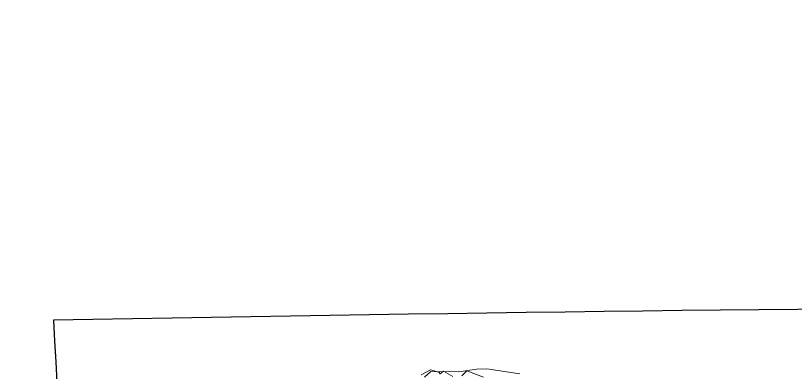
# Model space of a CAD drawing. Header units: metres. Extents: x 329311 to 330425, y 7396637 to 7397287.
# Drawn here: x 329847.748 to 329850.777, y 7397029.753 to 7397031.139 of the extents above; entities that cross this region are included whole.
import ezdxf

# ---------------------------------------------------------------- set-up
doc = ezdxf.new("R2010")
doc.units = ezdxf.units.M
doc.linetypes.add('CACHE2', pattern=[4.7625, 3.175, -1.5875])
doc.layers.get('0').update_dxf_attribs({"lineweight": 18})
doc.layers.add('ARBRE', color=251, linetype='Continuous', lineweight=13)
doc.layers.add('AXES+POTEAUX', color=6, linetype='CACHE2', lineweight=13)
doc.layers.add('VEGETAIS', color=3, linetype='Continuous')
pattern_1 = [(341.96263, (329827.33868, 7397103.38185), (0.0540704, 0.16604302), [0.127, -0.047625]), (71.96263, (329827.33868, 7397103.38185), (-0.16604302, 0.0540704), [0.127, -0.047625])]

# ---------------------------------------------------------------- blocks, each defined once
blk = doc.blocks.new('WMF26', base_point=(0, 0.001))
at = {"color": 85}
blk.add_lwpolyline([(5.053, -0.431), (5.191, -0.286), (5.86, -0.221), (6.275, -0.111), (6.522, -0.082), (7.323, -0.111)], dxfattribs=at)
at = {"color": 63}
for points in [[(4.965, -0.384), (5.176, -0.246), (5.38, -0.282), (5.417, -0.311), (5.489, -0.246), (5.729, -0.347)], [(5.94, -0.311), (6.049, -0.173), (6.464, -0.282)]]:
    blk.add_lwpolyline(points, dxfattribs=at)
blk = doc.blocks.new('T2_02')
at = {"xscale": 0.3499999999999943, "yscale": 0.3499999999999943, "zscale": 0.3499999999999943}
blk.add_blockref('WMF26', (-2.2399, 1.997), dxfattribs=at)

msp = doc.modelspace()

# ---------------------------------------------------------------- hatches: boundary and pattern name
at = {"layer": 'AXES+POTEAUX'}
h = msp.add_hatch(dxfattribs=at)
h.set_pattern_fill('ANGLE', color=253, scale=0.025)
h.set_pattern_definition(pattern_1)
edge = h.paths.add_edge_path()
edge.add_line((329826.7385, 7397041.2079), (329842.2426, 7397036.1779))
edge.add_line((329846.8442, 7397037.6251), (329826.8826, 7397044.0928))
edge.add_line((329826.7385, 7397041.2079), (329826.8826, 7397044.0928))
edge.add_line((329844.8123, 7397035.297), (329860.3047, 7397030.2222))
edge.add_line((329859.606, 7397032.0674), (329846.4153, 7397036.308))
edge.add_line((329845.088, 7397036.1686), (329844.8123, 7397035.297))
edge.add_line((329842.5027, 7397037.0002), (329845.088, 7397036.1686))
edge.add_line((329846.4153, 7397036.308), (329846.8442, 7397037.6251))
edge.add_line((329862.8868, 7397029.3806), (329868.6707, 7397027.4942))
edge.add_line((329868.6707, 7397027.4942), (329868.1393, 7397025.8622))
edge.add_line((329868.1393, 7397025.8622), (329869.8371, 7397025.3093))
edge.add_line((329869.8371, 7397025.3093), (329870.2976, 7397026.7236))
edge.add_line((329870.4296, 7397026.6807), (329870.9966, 7397028.5012))
edge.add_line((329870.9966, 7397028.5012), (329869.4474, 7397029.0057))
edge.add_line((329869.3891, 7397028.8268), (329864.8797, 7397030.2953))
edge.add_line((329864.8797, 7397030.2953), (329865.243, 7397031.6298))
edge.add_line((329865.243, 7397031.6298), (329860.0176, 7397033.3314))
edge.add_line((329860.0176, 7397033.3314), (329859.606, 7397032.0674))
edge.add_line((329860.3047, 7397030.2222), (329860.5922, 7397031.1312))
edge.add_line((329860.5922, 7397031.1312), (329863.1775, 7397030.2996))
edge.add_line((329863.1775, 7397030.2996), (329862.8868, 7397029.3806))
edge.add_line((329842.2426, 7397036.1779), (329842.5027, 7397037.0002))
edge.add_line((329869.4474, 7397029.0057), (329869.3891, 7397028.8268))
h = msp.add_hatch(dxfattribs=at)
h.set_pattern_fill('ANGLE', color=253, scale=0.025)
h.set_pattern_definition(pattern_1)
edge = h.paths.add_edge_path()
edge.add_line((329819.1935, 7397028.939), (329822.1725, 7397038.0422))
edge.add_line((329820.2002, 7397038.2398), (329816.6358, 7397027.294))
edge.add_line((329820.2002, 7397038.2398), (329822.1725, 7397038.0422))
edge.add_line((329816.6358, 7397027.294), (329819.0805, 7397026.5098))
edge.add_line((329821.7047, 7397025.6285), (329840.3785, 7397019.5539))
edge.add_line((329819.3852, 7397027.2995), (329821.9742, 7397026.4804))
edge.add_line((329819.1387, 7397026.5209), (329819.3646, 7397027.2351))
edge.add_line((329821.9742, 7397026.4804), (329821.7121, 7397025.6518))
edge.add_line((329823.38, 7397027.5745), (329819.1935, 7397028.939))
edge.add_line((329822.9529, 7397026.2608), (329823.38, 7397027.5745))
edge.add_line((329837.125, 7397021.6588), (329822.9529, 7397026.2608))
edge.add_line((329837.5369, 7397022.9656), (329837.125, 7397021.6588))
edge.add_line((329846.004, 7397020.2084), (329837.5369, 7397022.9656))
edge.add_line((329840.3785, 7397019.5539), (329840.6662, 7397020.4632))
edge.add_line((329840.6662, 7397020.4632), (329843.2554, 7397019.644))
edge.add_line((329843.2554, 7397019.644), (329842.8615, 7397018.3987))
edge.add_line((329842.8615, 7397018.3987), (329859.1769, 7397013.0858))
edge.add_line((329845.5763, 7397018.8948), (329846.004, 7397020.2084))
edge.add_line((329859.5832, 7397014.3336), (329845.5763, 7397018.8948))
edge.add_line((329859.1769, 7397013.0858), (329859.5832, 7397014.3336))

# ---------------------------------------------------------------- linework, layer by layer
at = {"layer": 'VEGETAIS'}
msp.add_spline([(329847.8946, 7397029.9556), (329859.0534, 7397027.4591), (329856.1037, 7397025.7079), (329852.7553, 7397028.1916), (329848.3655, 7397027.8746), (329847.8946, 7397029.9556)], degree=3, dxfattribs=at)

# ---------------------------------------------------------------- block references
at = {"layer": 'ARBRE', "xscale": 0.4621142716754235, "yscale": 0.4621142716754235, "zscale": 0.4621142716754235, "rotation": 354.0121026411171}
msp.add_blockref('T2_02', (329849.4643, 7397028.8638), dxfattribs=at)

doc.saveas('drawing.dxf')
